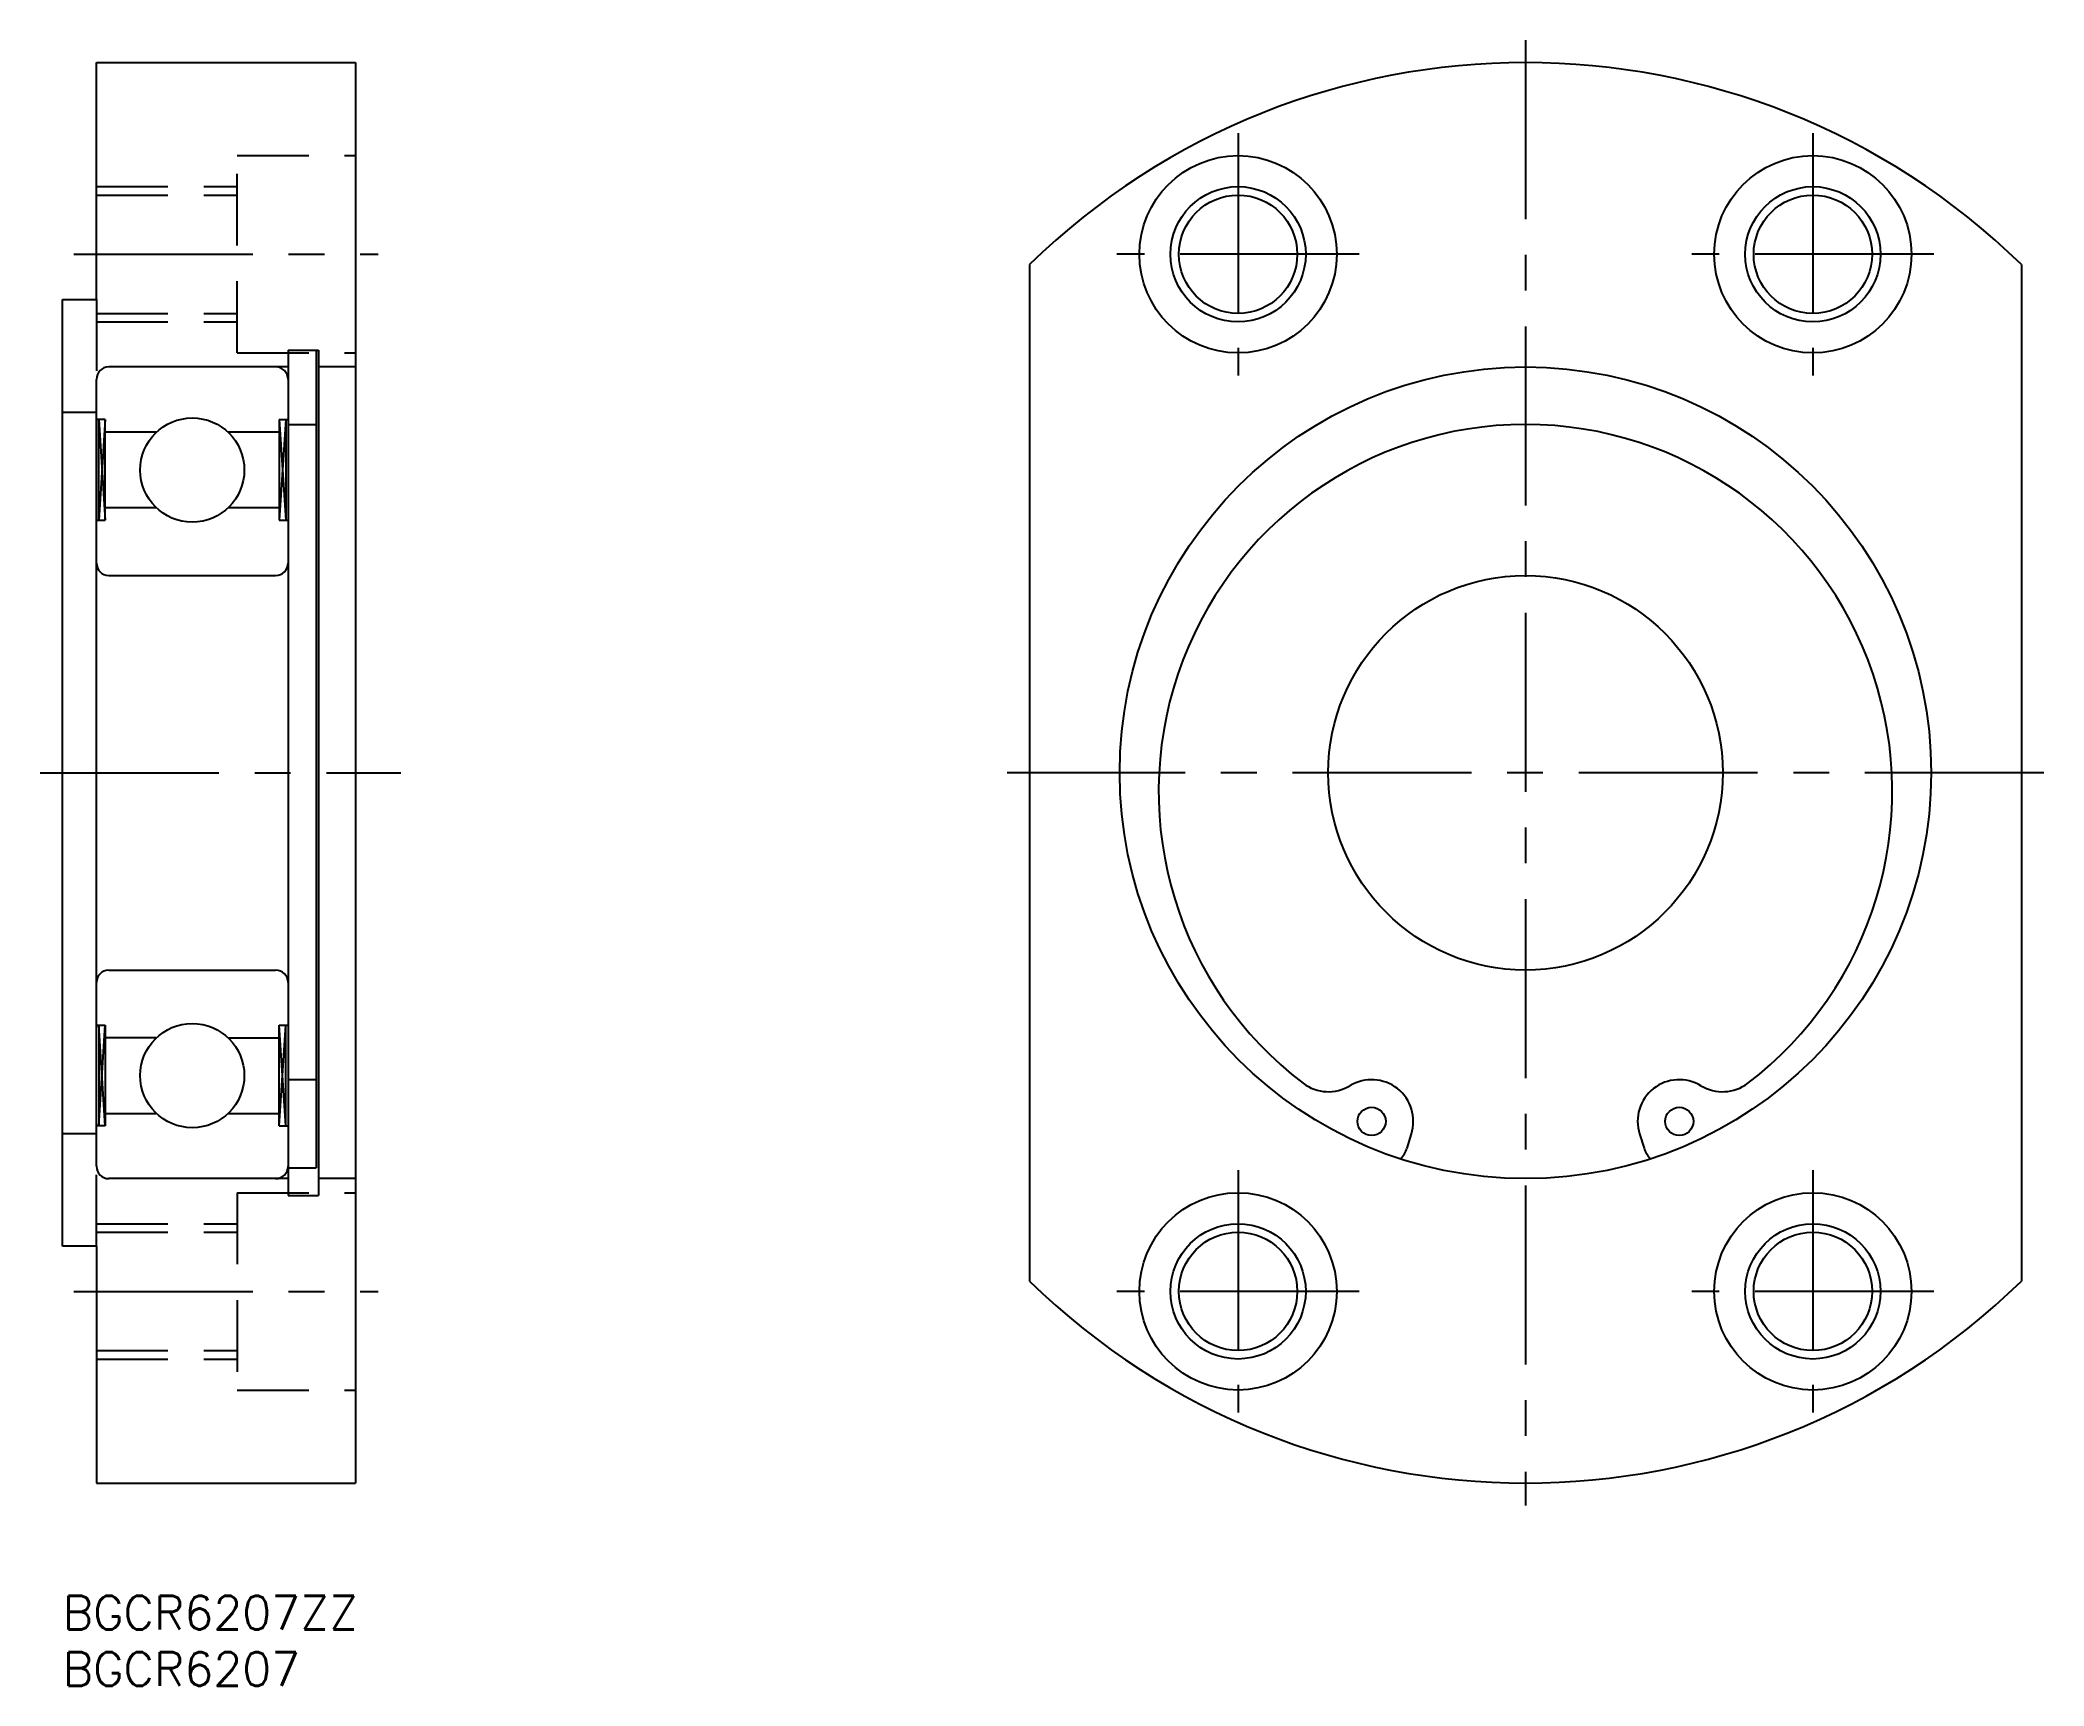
# Model space of a CAD drawing. Extents: x -2 to 176, y -8 to 138.
import ezdxf

# ---------------------------------------------------------------- set-up
doc = ezdxf.new("R2010")
doc.units = 0
doc.header["$LTSCALE"] = 0.5
doc.linetypes.add('CENTER', pattern=[50.8, 31.75, -6.35, 6.35, -6.35])
doc.linetypes.add('DASHED', pattern=[19.05, 12.7, -6.35])
doc.layers.get('0').update_dxf_attribs({"linetype": 'CONTINUOUS'})
for name, color, linetype in [('MSM_CENTER', 1, 'CENTER'), ('MSM_CONTINUOUS', 7, 'CONTINUOUS'), ('MSM_DASHED', 4, 'DASHED'), ('MSM_NARROW', 5, 'CONTINUOUS'), ('MSM_PART_NUMBER', 7, 'CONTINUOUS')]:
    doc.layers.add(name, color=color, linetype=linetype)
doc.styles.get("Standard").update_dxf_attribs({"font": 'txt.shx', "height": 3, "bigfont": 'bigfont.shx'})

# ---------------------------------------------------------------- blocks, each defined once
blk = doc.blocks.new('*U4')
at = {"layer": 'MSM_PART_NUMBER'}
blk.add_text('BGCR6207ZZ', height=3, dxfattribs=at).set_placement((0, -3))
blk = doc.blocks.new('*U5')
at = {"layer": 'MSM_PART_NUMBER'}
blk.add_text('BGCR6207', height=3, dxfattribs=at).set_placement((0, -8))

msp = doc.modelspace()

# ---------------------------------------------------------------- linework, layer by layer
for p, q in [((3, 115), (3, 136)), ((3, 136), (26, 136)), ((26, 136), (26, 10)), ((85.8, 118.09), (85.8, 27.91)), ((173.8, 118.09), (173.8, 27.91)), ((0, 115), (3, 115)), ((0, 31), (0, 115)), ((20, 110.5), (20, 35.5)), ((3, 38.1), (3, 107.9)), ((0, 105), (3, 105)), ((0, 41), (3, 41)), ((3, 31), (0, 31)), ((3, 31), (3, 10)), ((3, 10), (26, 10))]:
    msp.add_line(p, q)
for centre, radius in [((104.3, 119), 8.75), ((155.3, 119), 8.75), ((104.3, 119), 5.25), ((155.3, 119), 5.25), ((104.3, 27), 8.75), ((155.3, 27), 8.75), ((104.3, 27), 5.25), ((155.3, 27), 5.25)]:
    msp.add_circle(centre, radius)
for centre, radius, start, end in [((129.8, 73), 63, 45.7002, 134.2998), ((4.1, 107.9), 1.1, 90, 180), ((129.8, 73), 63, 225.7002, 314.2998)]:
    msp.add_arc(centre, radius, start, end)
at = {"layer": 'MSM_CENTER'}
for p, q in [((129.8, 138), (129.8, 8)), ((104.3, 129.75), (104.3, 108.25)), ((155.3, 129.75), (155.3, 108.25)), ((1, 119), (28, 119)), ((115.05, 119), (93.55, 119)), ((166.05, 119), (144.55, 119)), ((-2, 73), (30, 73)), ((175.8, 73), (83.8, 73)), ((104.3, 37.75), (104.3, 16.25)), ((155.3, 37.75), (155.3, 16.25)), ((1, 27), (28, 27)), ((115.05, 27), (93.55, 27)), ((166.05, 27), (144.55, 27))]:
    msp.add_line(p, q, dxfattribs=at)
at = {"layer": 'MSM_CONTINUOUS'}
for p, q in [((20, 110.5, 1.25), (22.7, 110.5, 1.25)), ((22.5, 110.5, 0.75), (22.5, 37.96, 0.75)), ((22.7, 110.5), (22.7, 35.5)), ((20, 109), (4.1, 109)), ((26, 109, 1.25), (22.7, 109, 1.25)), ((3.78, 104.33), (3, 104.33)), ((3.78, 104.33), (3.2, 95.4)), ((3.2, 104.33), (3.78, 95.4)), ((3.2, 95.4), (3.2, 104.33)), ((3.78, 95.4), (3.78, 104.33)), ((8.31, 103.21), (3.78, 103.21)), ((19.22, 103.21), (14.69, 103.21)), ((19.8, 104.33), (19.22, 95.4)), ((19.22, 104.33), (19.8, 95.4)), ((19.22, 104.33), (19.22, 95.4)), ((19.22, 104.33), (20, 104.33)), ((19.8, 104.33), (19.8, 95.4)), ((20, 103.9, 1.25), (22.5, 103.9, 1.25)), ((8.31, 96.51), (3.78, 96.51)), ((19.22, 96.51), (14.69, 96.51)), ((3, 95.4), (3.78, 95.4)), ((19.22, 95.4), (20, 95.4)), ((4.1, 90.5), (18.9, 90.5)), ((4.1, 55.5), (18.9, 55.5)), ((3, 50.6), (3.78, 50.6)), ((3.78, 41.68), (3.2, 50.6)), ((3.2, 41.68), (3.78, 50.6)), ((3.2, 50.6), (3.2, 41.68)), ((3.78, 50.6), (3.78, 41.68)), ((19.8, 41.68), (19.22, 50.6)), ((19.22, 41.68), (19.8, 50.6)), ((19.22, 41.68), (19.22, 50.6)), ((19.22, 50.6), (20, 50.6)), ((19.8, 41.68), (19.8, 50.6)), ((8.31, 49.49), (3.78, 49.49)), ((14.69, 49.49), (19.22, 49.49)), ((20, 45.78, 1.25), (22.5, 45.78, 1.25)), ((3.78, 42.79), (8.31, 42.79)), ((14.69, 42.79), (19.22, 42.79)), ((3.78, 41.68), (3, 41.68)), ((19.22, 41.68), (20, 41.68)), ((119.29, 39.71), (119.68, 40.96)), ((139.93, 40.96), (140.32, 39.71)), ((20, 37.96, 1.25), (22.5, 37.96, 1.25)), ((20, 37), (4.1, 37)), ((26, 37), (22.7, 37)), ((20, 35.5, 1.25), (22.7, 35.5, 1.25))]:
    msp.add_line(p, q, dxfattribs=at)
for centre, radius in [((129.8, 73), 36), ((11.5, 99.86), 4.62), ((129.8, 73), 17.5), ((11.5, 46.14), 4.62), ((116.15, 42.08), 1.25), ((143.45, 42.08), 1.25)]:
    msp.add_circle(centre, radius, dxfattribs=at)
for centre, radius, start, end in [((18.9, 107.9), 1.1, 0, 90), ((129.8, 71.35), 32.55, 307.3152, 232.6848), ((4.1, 91.6), 1.1, 180, 270), ((18.9, 91.6), 1.1, 270, 0), ((4.1, 54.4), 1.1, 90, 180), ((18.9, 54.4), 1.1, 0, 90), ((112.31, 48.41), 3.7, 232.6848, 301.2494), ((116.15, 42.08), 3.7, 342.4658, 121.2494), ((143.45, 42.08), 3.7, 58.7506, 197.5342), ((147.29, 48.41), 3.7, 238.7506, 307.3152), ((116.9, 40.46), 2.5, 316.6541, 342.4658), ((142.71, 40.46), 2.5, 197.5342, 223.3459), ((4.1, 38.1), 1.1, 180, 270), ((18.9, 38.1), 1.1, 270, 0)]:
    msp.add_arc(centre, radius, start, end, dxfattribs=at)
at = {"layer": 'MSM_DASHED'}
for p, q in [((15.5, 110.25), (15.5, 127.75)), ((15.5, 127.75), (26, 127.75)), ((3, 125), (15.5, 125)), ((3, 124.25), (15.5, 124.25)), ((3, 115), (3, 107.9)), ((3, 113.75), (15.5, 113.75)), ((3, 113), (15.5, 113)), ((15.5, 110.25), (26, 110.25)), ((3, 31), (3, 38.1)), ((15.5, 35.75), (15.5, 18.25)), ((15.5, 35.75), (26, 35.75)), ((3, 33), (15.5, 33)), ((3, 32.25), (15.5, 32.25)), ((3, 21.75), (15.5, 21.75)), ((3, 21), (15.5, 21)), ((15.5, 18.25), (26, 18.25))]:
    msp.add_line(p, q, dxfattribs=at)
at = {"layer": 'MSM_NARROW'}
for centre in [(104.3, 119), (155.3, 119), (104.3, 27), (155.3, 27)]:
    msp.add_circle(centre, 6, dxfattribs=at)

# ---------------------------------------------------------------- block references
at = {"layer": 'MSM_CONTINUOUS'}
for name in ['*U4', '*U5']:
    msp.add_blockref(name, (0, 0), dxfattribs=at)

doc.saveas('drawing.dxf')
